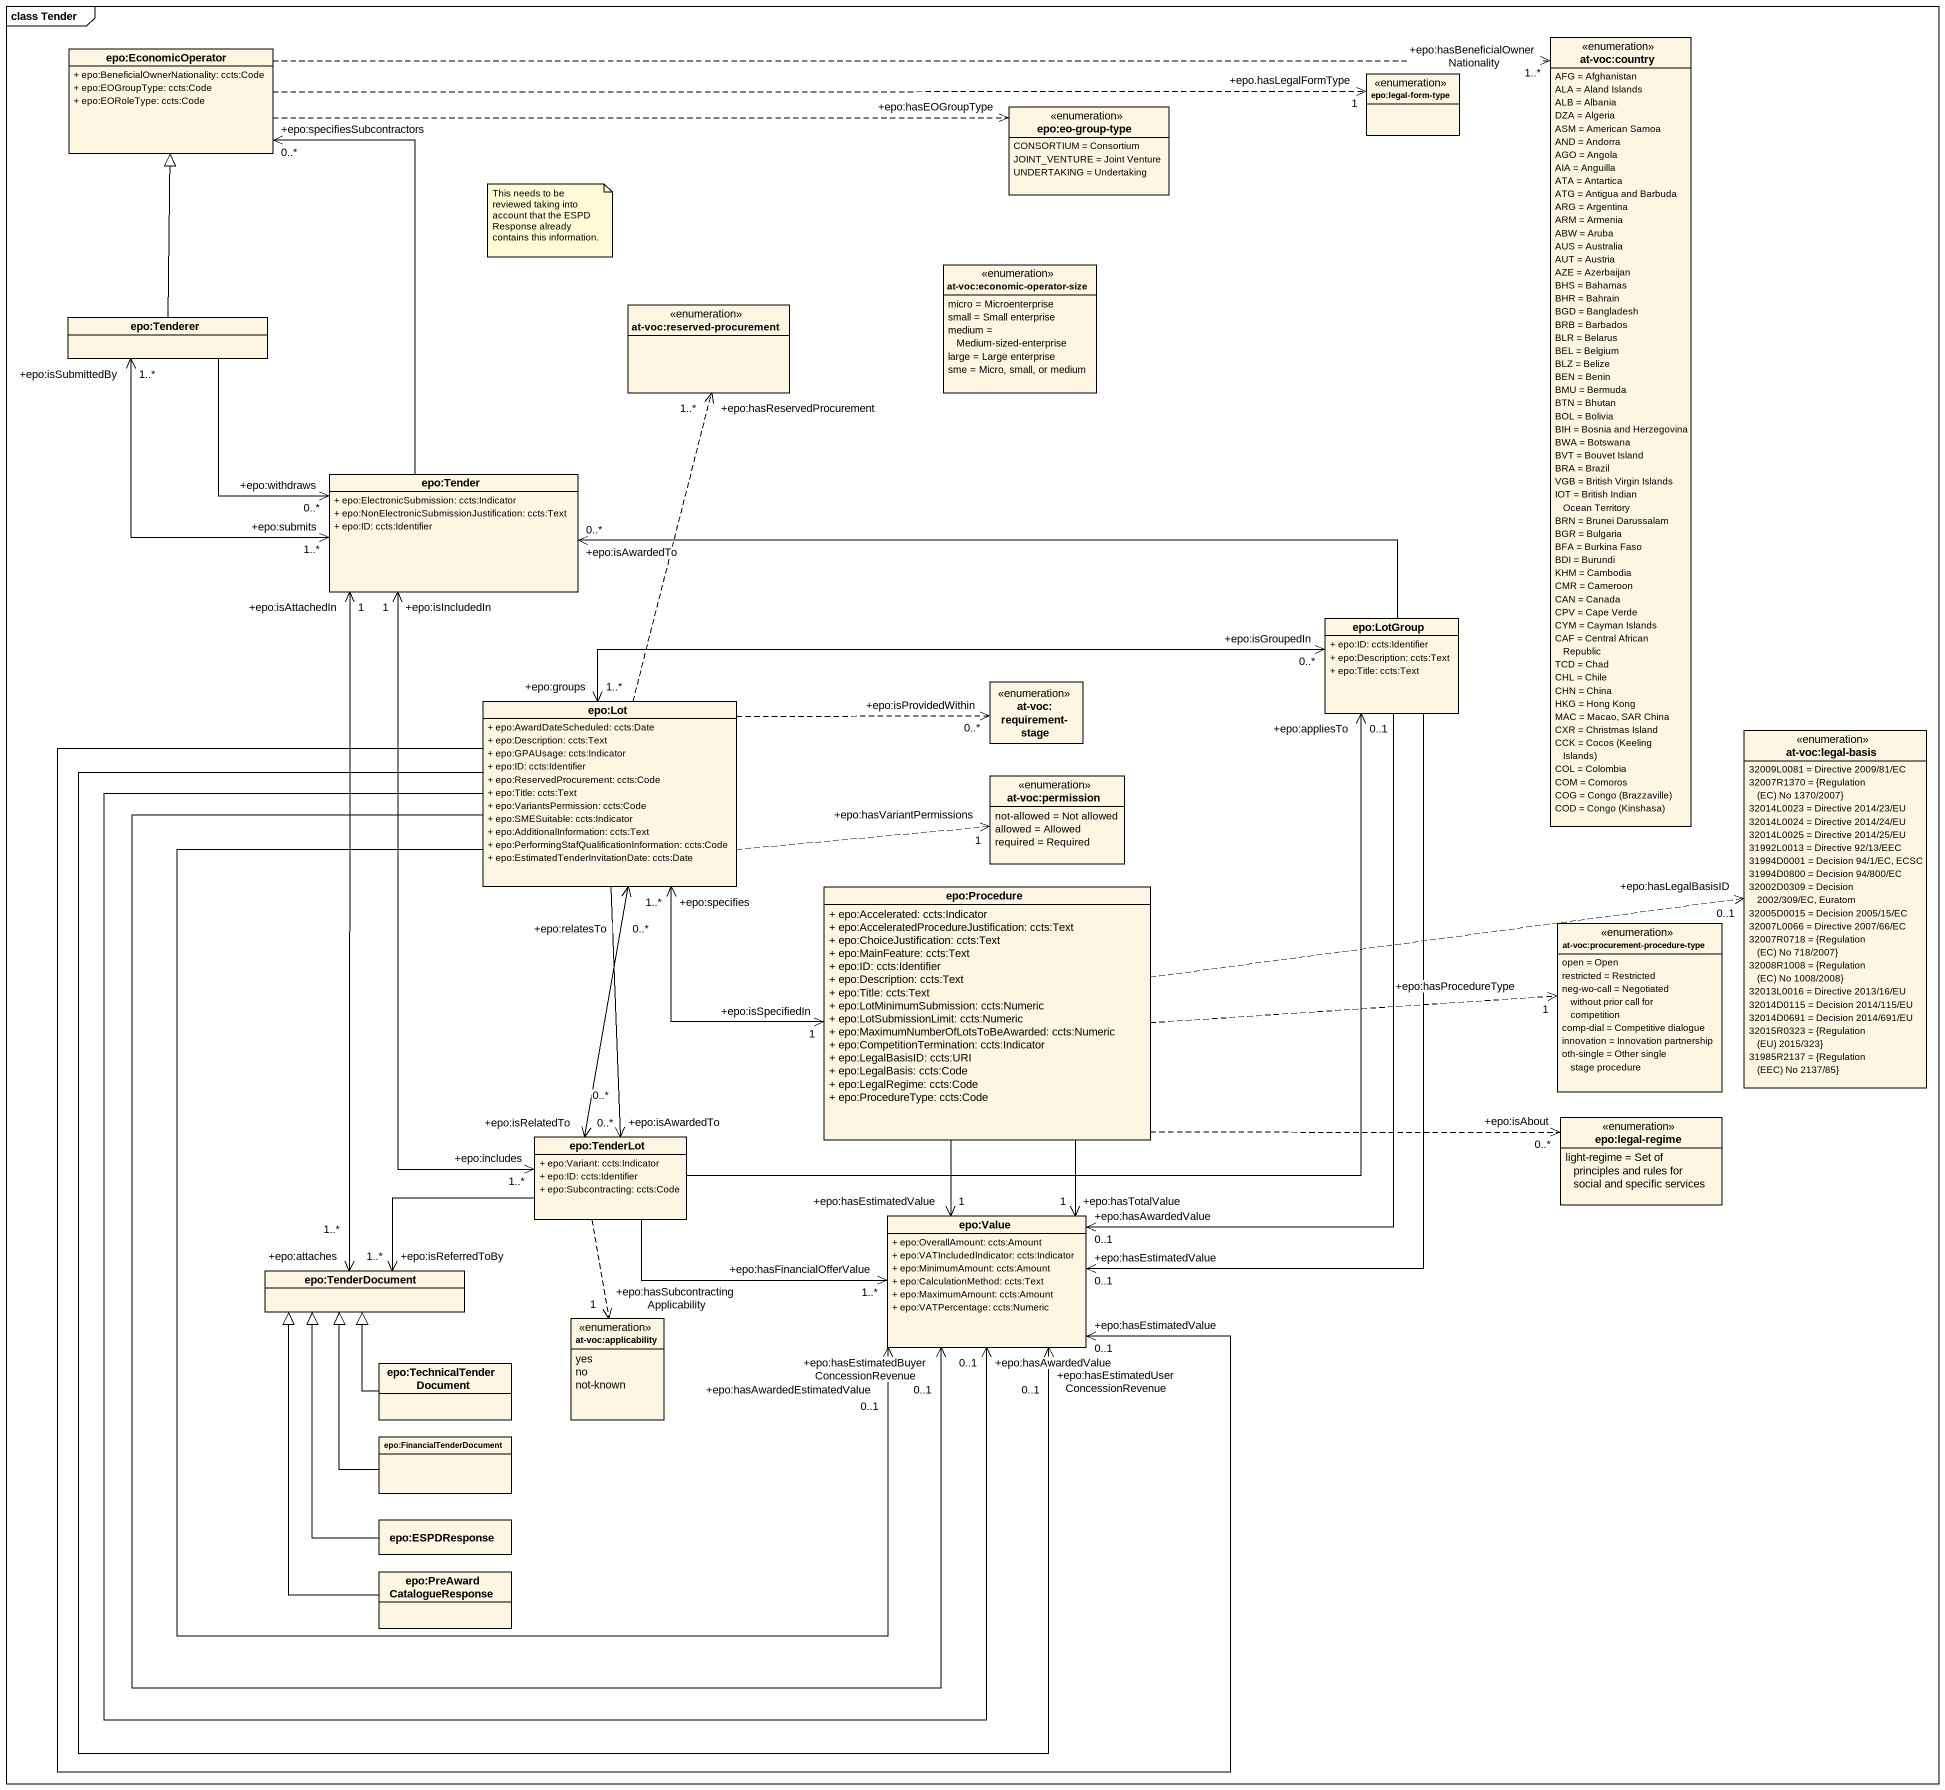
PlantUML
@startuml
mainframe class Tender
hide circle
hide empty members
skinparam classAttributeIconSize 0
class "epo:EconomicOperator" as epo_EconomicOperator {
  + epo:BeneficialOwnerNationality: ccts:Code
  + epo:EOGroupType: ccts:Code
  + epo:EORoleType: ccts:Code
}
enum "at-voc:country" as at_voc_country {
  AFG = Afghanistan
  ALA = Aland Islands
  ALB = Albania
  DZA = Algeria
  ASM = American Samoa
  AND = Andorra
  AGO = Angola
  AIA = Anguilla
  ATA = Antartica
  ATG = Antigua and Barbuda
  ARG = Argentina
  ARM = Armenia
  ABW = Aruba
  AUS = Australia
  AUT = Austria
  AZE = Azerbaijan
  BHS = Bahamas
  BHR = Bahrain
  BGD = Bangladesh
  BRB = Barbados
  BLR = Belarus
  BEL = Belgium
  BLZ = Belize
  BEN = Benin
  BMU = Bermuda
  BTN = Bhutan
  BOL = Bolivia
  BIH = Bosnia and Herzegovina
  BWA = Botswana
  BVT = Bouvet Island
  BRA = Brazil
  VGB = British Virgin Islands
  IOT = British Indian Ocean Territory
  BRN = Brunei Darussalam
  BGR = Bulgaria
  BFA = Burkina Faso
  BDI = Burundi
  KHM = Cambodia
  CMR = Cameroon
  CAN = Canada
  CPV = Cape Verde
  CYM = Cayman Islands
  CAF = Central African Republic
  TCD = Chad
  CHL = Chile
  CHN = China
  HKG = Hong Kong
  MAC = Macao, SAR China
  CXR = Christmas Island
  {field} CCK = Cocos (Keeling Islands)
  COL = Colombia
  COM = Comoros
  {field} COG = Congo (Brazzaville)
  {field} COD = Congo (Kinshasa)
}
enum "epo:eo-group-type" as epo_eo_group_type {
  CONSORTIUM = Consortium
  JOINT_VENTURE = Joint Venture
  UNDERTAKING = Undertaking
}
enum "epo:legal-form-type" as epo_legal_form_type
enum "at-voc:economic-operator-size" as at_voc_economic_operator {
  micro = Microenterprise
  small = Small enterprise
  medium = Medium-sized-enterprise
  large = Large enterprise
  sme = Micro, small, or medium
}
class "epo:Tenderer" as epo_Tenderer
enum "at-voc:reserved-procurement" as at_voc_reserved_procurement
class "epo:Tender" as epo_Tender {
  + epo:ElectronicSubmission: ccts:Indicator
  + epo:NonElectronicSubmissionJustification: ccts:Text
  + epo:ID: ccts:Identifier
}
class "epo:LotGroup" as epo_LotGroup {
  + epo:ID: ccts:Identifier
  + epo:Description: ccts:Text
  + epo:Title: ccts:Text
}
class "epo:Lot" as epo_Lot {
  + epo:AwardDateScheduled: ccts:Date
  + epo:Description: ccts:Text
  + epo:GPAUsage: ccts:Indicator
  + epo:ID: ccts:Identifier
  + epo:ReservedProcurement: ccts:Code
  + epo:Title: ccts:Text
  + epo:VariantsPermission: ccts:Code
  + epo:SMESuitable: ccts:Indicator
  + epo:AdditionalInformation: ccts:Text
  + epo:PerformingStafQualificationInformation: ccts:Code
  + epo:EstimatedTenderInvitationDate: ccts:Date
}
enum "at-voc:requirement-stage" as at_voc_requirement_stage
enum "at-voc:legal-basis" as at_voc_legal_basis {
  32009L0081 = Directive 2009/81/EC
  {field} 32007R1370 = {Regulation (EC) No 1370/2007}
  32014L0023 = Directive 2014/23/EU
  32014L0024 = Directive 2014/24/EU
  32014L0025 = Directive 2014/25/EU
  31992L0013 = Directive 92/13/EEC
  31994D0001 = Decision 94/1/EC, ECSC
  31994D0800 = Decision 94/800/EC
  32002D0309 = Decision 2002/309/EC, Euratom
  32005D0015 = Decision 2005/15/EC
  32007L0066 = Directive 2007/66/EC
  {field} 32007R0718 = {Regulation (EC) No 718/2007}
  {field} 32008R1008 = {Regulation (EC) No 1008/2008}
  32013L0016 = Directive 2013/16/EU
  32014D0115 = Decision 2014/115/EU
  32014D0691 = Decision 2014/691/EU
  {field} 32015R0323 = {Regulation (EU) 2015/323}
  {field} 31985R2137 = {Regulation (EEC) No 2137/85}
}
enum "at-voc:permission" as at_voc_permission {
  not-allowed = Not allowed
  allowed = Allowed
  required = Required
}
class "epo:Procedure" as epo_Procedure {
  + epo:Accelerated: ccts:Indicator
  + epo:AcceleratedProcedureJustification: ccts:Text
  + epo:ChoiceJustification: ccts:Text
  + epo:MainFeature: ccts:Text
  + epo:ID: ccts:Identifier
  + epo:Description: ccts:Text
  + epo:Title: ccts:Text
  + epo:LotMinimumSubmission: ccts:Numeric
  + epo:LotSubmissionLimit: ccts:Numeric
  + epo:MaximumNumberOfLotsToBeAwarded: ccts:Numeric
  + epo:CompetitionTermination: ccts:Indicator
  + epo:LegalBasisID: ccts:URI
  + epo:LegalBasis: ccts:Code
  + epo:LegalRegime: ccts:Code
  + epo:ProcedureType: ccts:Code
}
enum "at-voc:procurement-procedure-type" as at_voc_procurement {
  open = Open
  restricted = Restricted
  neg-wo-call = Negotiated without prior call for competition
  comp-dial = Competitive dialogue
  innovation = Innovation partnership
  oth-single = Other single stage procedure
}
enum "epo:legal-regime" as epo_legal_regime {
  light-regime = Set of principles and rules for social and specific services
}
class "epo:TenderLot" as epo_TenderLot {
  + epo:Variant: ccts:Indicator
  + epo:ID: ccts:Identifier
  + epo:Subcontracting: ccts:Code
}
class "epo:Value" as epo_Value {
  + epo:OverallAmount: ccts:Amount
  + epo:VATIncludedIndicator: ccts:Indicator
  + epo:MinimumAmount: ccts:Amount
  + epo:CalculationMethod: ccts:Text
  + epo:MaximumAmount: ccts:Amount
  + epo:VATPercentage: ccts:Numeric
}
class "epo:TenderDocument" as epo_TenderDocument
enum "at-voc:applicability" as at_voc_applicability {
  yes
  no
  not-known
}
class "epo:TechnicalTenderDocument" as epo_TechnicalTenderDocument
class "epo:FinancialTenderDocument" as epo_FinancialTenderDocument
class "epo:ESPDResponse" as epo_ESPDResponse
class "epo:PreAwardCatalogueResponse" as epo_PreAwardCatalogueRespons
epo_EconomicOperator .right.> "+epo:hasBeneficialOwnerNationality\n1..*" at_voc_country
epo_EconomicOperator .right.> "+epo:hasEOGroupType" epo_eo_group_type
epo_EconomicOperator .right.> "+epo.hasLegalFormType\n1" epo_legal_form_type
epo_Tenderer -up-|> epo_EconomicOperator
epo_Tenderer "+epo:isSubmittedBy\n1..*" <--> "+epo:submits\n1..*" epo_Tender
epo_Tenderer --> "+epo:withdraws\n0..*" epo_Tender
epo_Tender -up-> "+epo:specifiesSubcontractors\n0..*" epo_EconomicOperator
epo_Tender "+epo:isIncludedIn\n1" <--> "+epo:includes\n1..*" epo_TenderLot
epo_Tender "+epo:isAttachedIn\n1" <--> "+epo:attaches\n1..*" epo_TenderDocument
epo_LotGroup -left-> "+epo:isAwardedTo\n0..*" epo_Tender
epo_LotGroup --> "+epo:hasEstimatedValue\n0..1" epo_Value
epo_LotGroup --> "+epo:hasAwardedValue\n0..1" epo_Value
epo_Lot .up.> "+epo:hasReservedProcurement\n1..*" at_voc_reserved_procurement
epo_Lot "+epo:groups\n1..*" <-right-> "+epo:isGroupedIn\n0..*" epo_LotGroup
epo_Lot .right.> "+epo:isProvidedWithin\n0..*" at_voc_requirement_stage
epo_Lot .right.> "+epo:hasVariantPermissions\n1" at_voc_permission
epo_Lot --> "+epo:isAwardedTo\n0..*" epo_TenderLot
epo_Lot --> "+epo:hasAwardedValue\n0..1" epo_Value
epo_Lot --> "+epo:hasEstimatedBuyerConcessionRevenue\n0..1" epo_Value
epo_Lot --> "+epo:hasEstimatedUserConcessionRevenue\n0..1" epo_Value
epo_Lot --> "+epo:hasEstimatedValue\n0..1" epo_Value
epo_Lot --> "+epo:hasAwardedEstimatedValue\n0..1" epo_Value
epo_Procedure "+epo:isSpecifiedIn\n1" <-left-> "+epo:specifies\n1..*" epo_Lot
epo_Procedure .right.> "+epo:hasLegalBasisID\n0..1" at_voc_legal_basis
epo_Procedure .right.> "+epo:hasProcedureType\n1" at_voc_procurement
epo_Procedure .right.> "+epo:isAbout\n0..*" epo_legal_regime
epo_Procedure --> "+epo:hasTotalValue\n1" epo_Value
epo_Procedure --> "+epo:hasEstimatedValue\n1" epo_Value
epo_TenderLot -up-> "+epo:appliesTo\n0..1" epo_LotGroup
epo_TenderLot "+epo:isRelatedTo\n0..*" <-up-> "+epo:relatesTo\n0..*" epo_Lot
epo_TenderLot -right-> "+epo:hasFinancialOfferValue\n1..*" epo_Value
epo_TenderLot -left-> "+epo:isReferredToBy\n1..*" epo_TenderDocument
epo_TenderLot ..> "+epo:hasSubcontractingApplicability\n1" at_voc_applicability
epo_TechnicalTenderDocument -up-|> epo_TenderDocument
epo_FinancialTenderDocument -up-|> epo_TenderDocument
epo_ESPDResponse -up-|> epo_TenderDocument
epo_PreAwardCatalogueRespons -up-|> epo_TenderDocument
note as N1
  This needs to be reviewed taking into account that the ESPD Response already contains this information.
end note
@enduml
